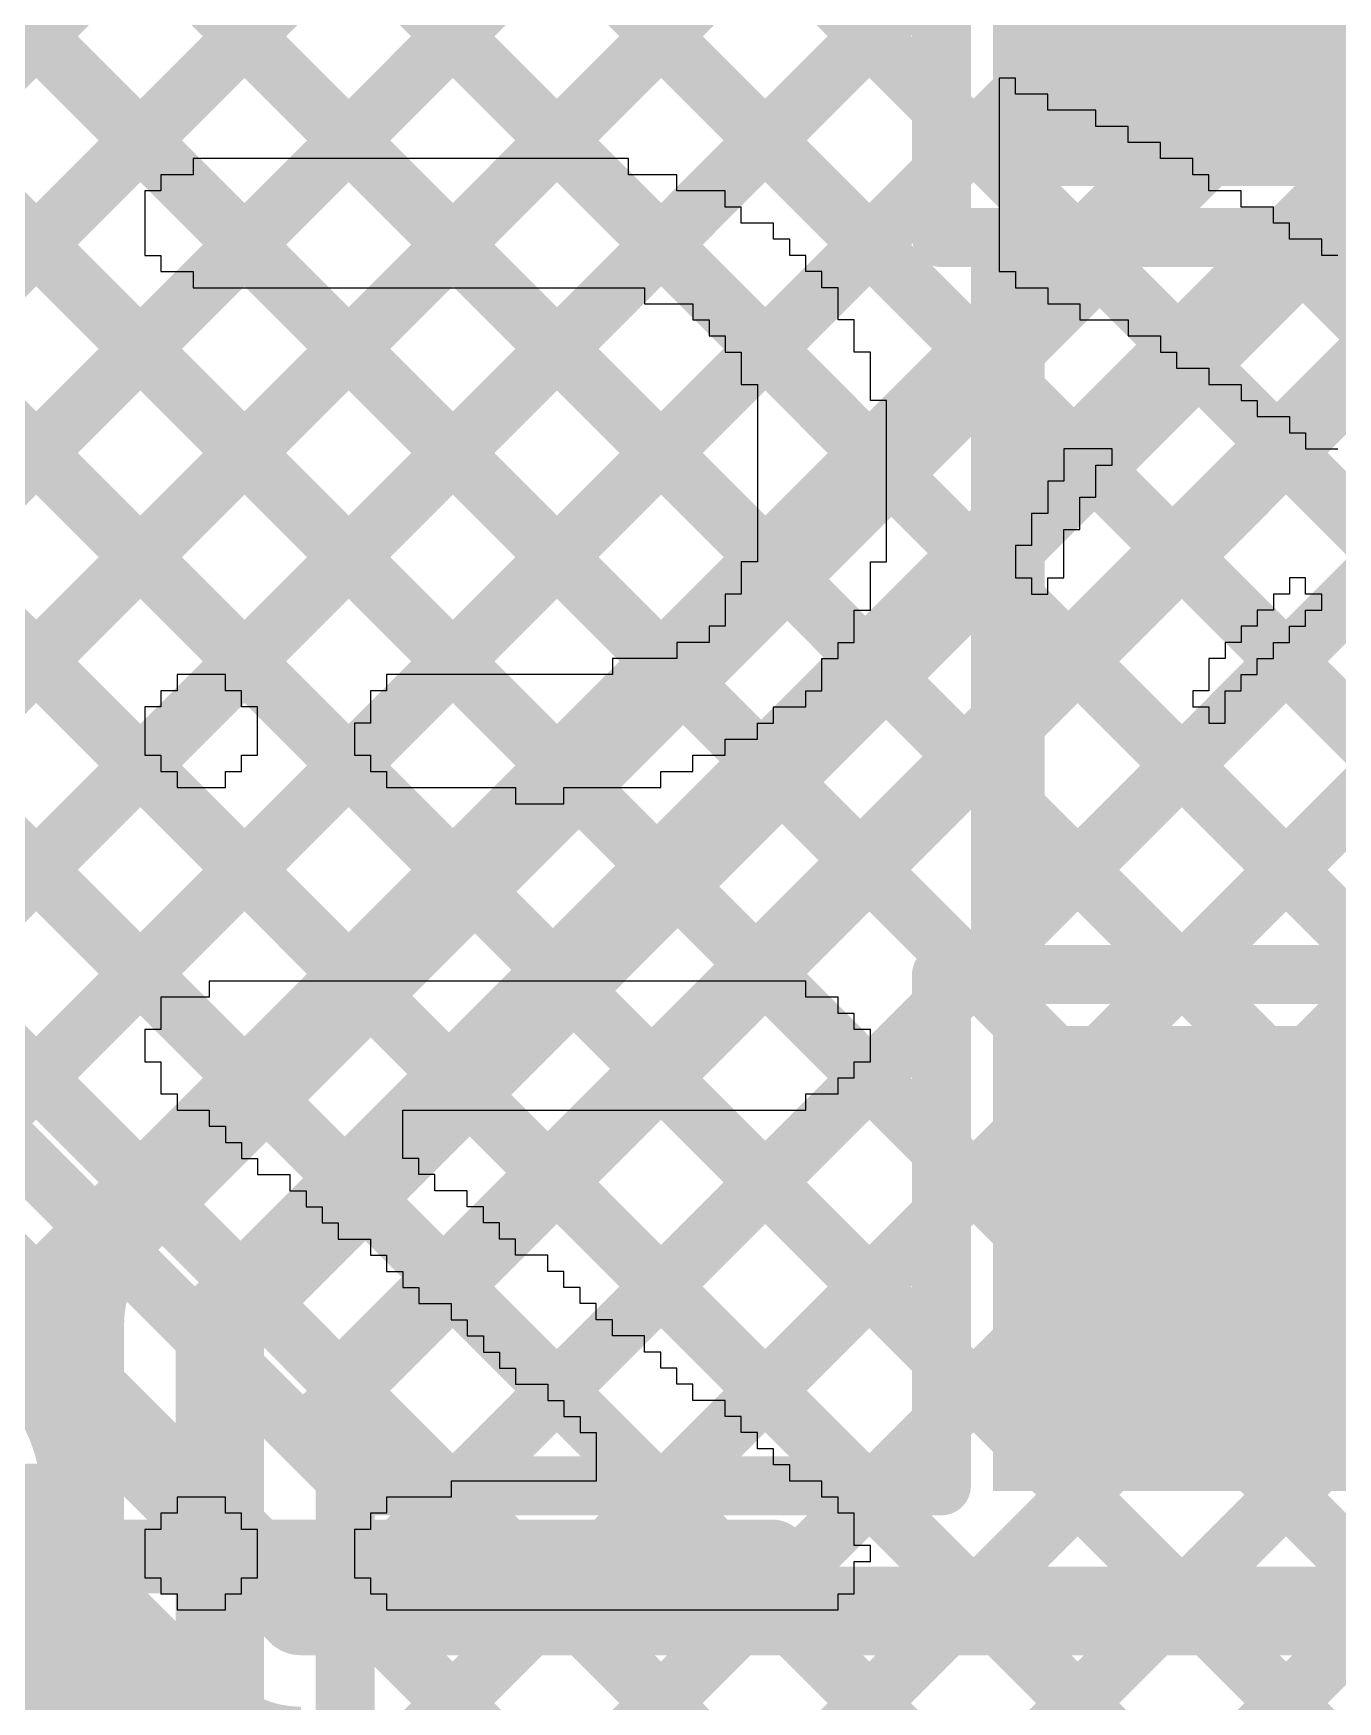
# Model space of a CAD drawing. Header units: millimetres. Extents: x 1.22 to 4.12, y 1.17 to 3.21.
# Drawn here: x 1.7957 to 1.9728, y 1.5417 to 1.7682 of the extents above; entities that cross this region are included whole.
import ezdxf

# ---------------------------------------------------------------- set-up
doc = ezdxf.new("R2010")
doc.units = ezdxf.units.MM
doc.header["$MEASUREMENT"] = 0
for name, color, linetype in [('BottomLayer', 5, 'Continuous'), ('BottomOverlay', 54, 'Continuous'), ('TopLayer', 1, 'Continuous'), ('TopOverlay', 2, 'Continuous'), ('TopPaste', 8, 'Continuous'), ('TopSolder', 216, 'Continuous')]:
    doc.layers.add(name, color=color, linetype=linetype)

# ---------------------------------------------------------------- blocks, each defined once
blk = doc.blocks.new('B3FS_1012P_16')
at = {"layer": 'TopLayer'}
for points in [[(-0.18898, 0.06102), (-0.12598, 0.06102), (-0.18898, 0.11614), (-0.12598, 0.11614)], [(-0.18898, -0.11614), (-0.12598, -0.11614), (-0.18898, -0.06102), (-0.12598, -0.06102)]]:
    blk.add_solid(points, dxfattribs=at)
at = {"layer": 'TopOverlay', "const_width": 0.01}
for points in [[(0.087, 0.129), (-0.092, 0.129)], [(-0.124, 0.05), (-0.124, -0.049)]]:
    blk.add_lwpolyline(points, dxfattribs=at)
at = {"layer": 'TopOverlay', "const_width": 0.005}
for points in [[(-0.0945, 0.129, 1), (-0.0895, 0.129, 1)], [(-0.1265, 0.05, 1), (-0.1215, 0.05, 1)], [(-0.1265, -0.049, 1), (-0.1215, -0.049, 1)]]:
    blk.add_lwpolyline(points, format="xyb", close=True, dxfattribs=at)
at = {"layer": 'TopPaste'}
for points in [[(-0.18898, 0.06102), (-0.12598, 0.06102), (-0.18898, 0.11614), (-0.12598, 0.11614)], [(-0.18898, -0.11614), (-0.12598, -0.11614), (-0.18898, -0.06102), (-0.12598, -0.06102)]]:
    blk.add_solid(points, dxfattribs=at)
at = {"layer": 'TopSolder'}
for points in [[(-0.19298, 0.05702), (-0.12198, 0.05702), (-0.19298, 0.12014), (-0.12198, 0.12014)], [(-0.19298, -0.12014), (-0.12198, -0.12014), (-0.19298, -0.05702), (-0.12198, -0.05702)]]:
    blk.add_solid(points, dxfattribs=at)

msp = doc.modelspace()

# ---------------------------------------------------------------- linework, layer by layer
at = {"layer": 'BottomLayer'}
for points, const_width in [([(1.7, 1.61515), (2.122, 2.03715)], 0.008), ([(1.7, 1.67172), (2.05578, 2.0275)], 0.008), ([(1.7, 1.64343), (2.07889, 2.02232)], 0.008), ([(1.7, 1.64343), (2.07889, 2.02232)], 0.008), ([(1.7, 1.58686), (2.122, 2.00886)], 0.008), ([(1.70095, 2.00429), (1.9546, 1.75064)], 0.008), ([(1.7, 1.55858), (2.122, 1.98058)], 0.008), ([(1.7, 1.97696), (1.94046, 1.7365)], 0.008), ([(1.7588, 1.58909), (2.122, 1.95229)], 0.008), ([(1.7, 1.94867), (1.92631, 1.72236)], 0.008), ([(1.7888, 1.59081), (2.122, 1.92401)], 0.008), ([(1.80952, 1.924), (1.96874, 1.76478)], 0.008), ([(1.7, 1.92039), (1.91217, 1.70821)], 0.008), ([(1.809, 1.60504), (2.122, 1.91804)], 0.008), ([(1.821, 1.593), (2.139, 1.911)], 0.012), ([(1.838, 1.58344), (2.155, 1.90044)], 0.008), ([(1.838, 1.58596), (2.151, 1.89896)], 0.008), ([(1.7, 1.8921), (1.89803, 1.69407)], 0.008), ([(1.838, 1.55516), (2.155, 1.87216)], 0.008), ([(1.7, 1.86382), (1.88389, 1.67993)], 0.008), ([(1.7, 1.83553), (1.86975, 1.66579)], 0.008), ([(1.7, 1.80725), (1.8556, 1.65165)], 0.008), ([(1.7, 1.77897), (1.84146, 1.6375)], 0.008), ([(1.838, 1.52687), (2.07478, 1.76365)], 0.008), ([(1.7, 1.75068), (1.82732, 1.62336)], 0.008), ([(1.838, 1.49859), (2.0735, 1.73409)], 0.008), ([(1.7, 1.7224), (1.81318, 1.60922)], 0.008), ([(1.9645, 1.71246), (2.0735, 1.60346)], 0.008), ([(1.84372, 1.47602), (2.0735, 1.7058)], 0.008), ([(1.95036, 1.69832), (2.0735, 1.57517)], 0.008), ([(1.7, 1.69411), (1.804, 1.59011)], 0.008), ([(1.93621, 1.68417), (2.0735, 1.54689)], 0.008), ([(1.79998, 1.404), (2.0735, 1.67752)], 0.008), ([(1.92207, 1.67003), (2.0735, 1.5186)], 0.008), ([(1.90793, 1.65589), (2.0735, 1.49032)], 0.008), ([(1.82826, 1.404), (2.0735, 1.64923)], 0.008), ([(1.89379, 1.64175), (2.08153, 1.454)], 0.008), ([(1.87965, 1.6276), (2.05325, 1.454)], 0.008), ([(1.8655, 1.61346), (2.02497, 1.454)], 0.008), ([(1.85136, 1.59932), (1.95435, 1.49633)], 0.008), ([(1.821, 1.474), (1.821, 1.593)], 0.012), ([(1.804, 1.48921), (1.804, 1.593)], 0.008), ([(1.838, 1.48921), (1.838, 1.58596)], 0.008), ([(1.838, 1.5844), (1.93846, 1.48393)], 0.008), ([(1.80031, 1.57404), (1.804, 1.57773)], 0.008), ([(1.775, 1.569), (1.79681, 1.569)], 0.01), ([(1.80054, 1.56529), (1.804, 1.56183)], 0.008), ([(1.838, 1.55611), (1.99011, 1.404)], 0.008), ([(1.65856, 1.404), (1.804, 1.54944)], 0.008), ([(1.78974, 1.54781), (1.804, 1.53354)], 0.008)]:
    msp.add_lwpolyline(points, dxfattribs=dict(at, const_width=const_width))
for points, const_width in [([(1.96674, 1.76478, 1), (1.97074, 1.76478, 1)], 0.004), ([(1.9526, 1.75064, 1), (1.9566, 1.75064, 1)], 0.004), ([(1.93846, 1.7365, 1), (1.94246, 1.7365, 1)], 0.004), ([(1.92431, 1.72236, 1), (1.92832, 1.72236, 1)], 0.004), ([(1.9625, 1.71246, 1), (1.9665, 1.71246, 1)], 0.004), ([(1.91017, 1.70821, 1), (1.91417, 1.70821, 1)], 0.004), ([(1.94836, 1.69832, 1), (1.95236, 1.69832, 1)], 0.004), ([(1.89603, 1.69407, 1), (1.90003, 1.69407, 1)], 0.004), ([(1.93421, 1.68417, 1), (1.93821, 1.68417, 1)], 0.004), ([(1.88189, 1.67993, 1), (1.88589, 1.67993, 1)], 0.004), ([(1.92007, 1.67003, 1), (1.92407, 1.67003, 1)], 0.004), ([(1.86775, 1.66579, 1), (1.87175, 1.66579, 1)], 0.004), ([(1.90593, 1.65589, 1), (1.90993, 1.65589, 1)], 0.004), ([(1.8536, 1.65165, 1), (1.8576, 1.65165, 1)], 0.004), ([(1.89179, 1.64175, 1), (1.89579, 1.64175, 1)], 0.004), ([(1.83946, 1.6375, 1), (1.84346, 1.6375, 1)], 0.004), ([(1.87765, 1.6276, 1), (1.88165, 1.6276, 1)], 0.004), ([(1.82532, 1.62336, 1), (1.82932, 1.62336, 1)], 0.004), ([(1.8635, 1.61346, 1), (1.8675, 1.61346, 1)], 0.004), ([(1.81118, 1.60922, 1), (1.81518, 1.60922, 1)], 0.004), ([(1.80698, 1.60502, 1), (1.81098, 1.60502, 1)], 0.004), ([(1.807, 1.60504, 1), (1.811, 1.60504, 1)], 0.004), ([(1.807, 1.60504, 1), (1.811, 1.60504, 1)], 0.004), ([(1.84936, 1.59932, 1), (1.85336, 1.59932, 1)], 0.004), ([(1.818, 1.593, 1), (1.824, 1.593, 1)], 0.006), ([(1.818, 1.593, 1), (1.824, 1.593, 1)], 0.006), ([(1.80081, 1.569, 1), (1.74919, 1.569, 1)], 0.008), ([(1.802, 1.593, 1), (1.806, 1.593, 1)], 0.004), ([(1.802, 1.593, 1), (1.806, 1.593, 1)], 0.004), ([(1.802, 1.593, 1), (1.806, 1.593, 1)], 0.004), ([(1.802, 1.59011, 1), (1.806, 1.59011, 1)], 0.004), ([(1.836, 1.58596, 1), (1.84, 1.58596, 1)], 0.004), ([(1.836, 1.58596, 1), (1.84, 1.58596, 1)], 0.004), ([(1.836, 1.5844, 1), (1.84, 1.5844, 1)], 0.004), ([(1.836, 1.58344, 1), (1.84, 1.58344, 1)], 0.004), ([(1.802, 1.57773, 1), (1.806, 1.57773, 1)], 0.004), ([(1.79831, 1.57404, 1), (1.80231, 1.57404, 1)], 0.004), ([(1.79431, 1.569, 1), (1.79931, 1.569, 1)], 0.005), ([(1.79881, 1.569, 1), (1.80281, 1.569, 1)], 0.004), ([(1.79854, 1.56529, 1), (1.80254, 1.56529, 1)], 0.004), ([(1.802, 1.56183, 1), (1.806, 1.56183, 1)], 0.004), ([(1.836, 1.55611, 1), (1.84, 1.55611, 1)], 0.004), ([(1.836, 1.55516, 1), (1.84, 1.55516, 1)], 0.004), ([(1.802, 1.54944, 1), (1.806, 1.54944, 1)], 0.004)]:
    msp.add_lwpolyline(points, format="xyb", close=True, dxfattribs=dict(at, const_width=const_width))
at = {"layer": 'BottomLayer', "const_width": 0.008}
for points in [[(1.804, 1.593, -0.199327), (1.809, 1.60504)], [(1.804, 1.593, -0.198912), (1.80898, 1.60502)]]:
    msp.add_lwpolyline(points, format="xyb", dxfattribs=at)
at = {"layer": 'BottomOverlay'}
for p, q in [((1.92902, 1.7621), (1.92683, 1.7621)), ((1.92683, 1.7621), (1.92683, 1.73583)), ((1.92902, 1.75991), (1.92902, 1.7621)), ((1.93121, 1.75991), (1.92902, 1.75991)), ((1.9334, 1.75991), (1.93121, 1.75991)), ((1.9334, 1.75772), (1.9334, 1.75991)), ((1.93559, 1.75772), (1.9334, 1.75772)), ((1.93777, 1.75772), (1.93559, 1.75772)), ((1.93996, 1.75772), (1.93777, 1.75772)), ((1.93996, 1.75553), (1.93996, 1.75772)), ((1.94215, 1.75553), (1.93996, 1.75553)), ((1.94434, 1.75553), (1.94215, 1.75553)), ((1.94434, 1.75335), (1.94434, 1.75553)), ((1.94653, 1.75335), (1.94434, 1.75335)), ((1.94872, 1.75335), (1.94653, 1.75335)), ((1.94872, 1.75116), (1.94872, 1.75335)), ((1.81956, 1.75116), (1.81737, 1.75116)), ((1.81737, 1.75116), (1.81737, 1.74897)), ((1.82175, 1.75116), (1.81956, 1.75116)), ((1.82394, 1.75116), (1.82175, 1.75116)), ((1.82613, 1.75116), (1.82394, 1.75116)), ((1.82832, 1.75116), (1.82613, 1.75116)), ((1.83051, 1.75116), (1.82832, 1.75116)), ((1.8327, 1.75116), (1.83051, 1.75116)), ((1.83489, 1.75116), (1.8327, 1.75116)), ((1.83708, 1.75116), (1.83489, 1.75116)), ((1.83927, 1.75116), (1.83708, 1.75116)), ((1.84145, 1.75116), (1.83927, 1.75116)), ((1.84364, 1.75116), (1.84145, 1.75116)), ((1.84583, 1.75116), (1.84364, 1.75116)), ((1.84802, 1.75116), (1.84583, 1.75116)), ((1.85021, 1.75116), (1.84802, 1.75116)), ((1.8524, 1.75116), (1.85021, 1.75116)), ((1.85459, 1.75116), (1.8524, 1.75116)), ((1.85678, 1.75116), (1.85459, 1.75116)), ((1.85897, 1.75116), (1.85678, 1.75116)), ((1.86116, 1.75116), (1.85897, 1.75116)), ((1.86335, 1.75116), (1.86116, 1.75116)), ((1.86553, 1.75116), (1.86335, 1.75116)), ((1.86772, 1.75116), (1.86553, 1.75116)), ((1.86991, 1.75116), (1.86772, 1.75116)), ((1.8721, 1.75116), (1.86991, 1.75116)), ((1.87429, 1.75116), (1.8721, 1.75116)), ((1.87648, 1.75116), (1.87429, 1.75116)), ((1.87648, 1.74897), (1.87648, 1.75116)), ((1.95091, 1.75116), (1.94872, 1.75116)), ((1.9531, 1.75116), (1.95091, 1.75116)), ((1.9531, 1.74897), (1.9531, 1.75116)), ((1.81519, 1.74897), (1.813, 1.74897)), ((1.813, 1.74897), (1.813, 1.74678)), ((1.81737, 1.74897), (1.81519, 1.74897)), ((1.87867, 1.74897), (1.87648, 1.74897)), ((1.88086, 1.74897), (1.87867, 1.74897)), ((1.88305, 1.74897), (1.88086, 1.74897)), ((1.88305, 1.74678), (1.88305, 1.74897)), ((1.95529, 1.74897), (1.9531, 1.74897)), ((1.95529, 1.74678), (1.95529, 1.74897)), ((1.813, 1.74678), (1.81081, 1.74678)), ((1.81081, 1.74678), (1.81081, 1.73802)), ((1.88524, 1.74678), (1.88305, 1.74678)), ((1.88743, 1.74678), (1.88524, 1.74678)), ((1.88961, 1.74678), (1.88743, 1.74678)), ((1.88961, 1.74459), (1.88961, 1.74678)), ((1.95748, 1.74678), (1.95529, 1.74678)), ((1.95967, 1.74678), (1.95748, 1.74678)), ((1.95967, 1.74459), (1.95967, 1.74678)), ((1.8918, 1.74459), (1.88961, 1.74459)), ((1.8918, 1.7424), (1.8918, 1.74459)), ((1.96185, 1.74459), (1.95967, 1.74459)), ((1.96404, 1.74459), (1.96185, 1.74459)), ((1.96404, 1.7424), (1.96404, 1.74459)), ((1.89399, 1.7424), (1.8918, 1.7424)), ((1.89618, 1.7424), (1.89399, 1.7424)), ((1.89618, 1.74021), (1.89618, 1.7424)), ((1.96623, 1.7424), (1.96404, 1.7424)), ((1.96623, 1.74021), (1.96623, 1.7424)), ((1.89837, 1.74021), (1.89618, 1.74021)), ((1.89837, 1.73802), (1.89837, 1.74021)), ((1.96842, 1.74021), (1.96623, 1.74021)), ((1.97061, 1.74021), (1.96842, 1.74021)), ((1.97061, 1.73802), (1.97061, 1.74021)), ((1.81081, 1.73802), (1.813, 1.73802)), ((1.813, 1.73802), (1.813, 1.73583)), ((1.90056, 1.73802), (1.89837, 1.73802)), ((1.90056, 1.73583), (1.90056, 1.73802)), ((1.9728, 1.73802), (1.97061, 1.73802)), ((1.813, 1.73583), (1.81519, 1.73583)), ((1.81519, 1.73583), (1.81737, 1.73583)), ((1.81737, 1.73583), (1.81737, 1.73364)), ((1.90275, 1.73583), (1.90056, 1.73583)), ((1.90275, 1.73364), (1.90275, 1.73583)), ((1.92683, 1.73583), (1.92902, 1.73583)), ((1.92902, 1.73583), (1.92902, 1.73364)), ((1.81737, 1.73364), (1.81956, 1.73364)), ((1.81956, 1.73364), (1.82175, 1.73364)), ((1.82175, 1.73364), (1.82394, 1.73364)), ((1.82394, 1.73364), (1.82613, 1.73364)), ((1.82613, 1.73364), (1.82832, 1.73364)), ((1.82832, 1.73364), (1.83051, 1.73364)), ((1.83051, 1.73364), (1.8327, 1.73364)), ((1.8327, 1.73364), (1.83489, 1.73364)), ((1.83489, 1.73364), (1.83708, 1.73364)), ((1.83708, 1.73364), (1.83927, 1.73364)), ((1.83927, 1.73364), (1.84145, 1.73364)), ((1.84145, 1.73364), (1.84364, 1.73364)), ((1.84364, 1.73364), (1.84583, 1.73364)), ((1.84583, 1.73364), (1.84802, 1.73364)), ((1.84802, 1.73364), (1.85021, 1.73364)), ((1.85021, 1.73364), (1.8524, 1.73364)), ((1.8524, 1.73364), (1.85459, 1.73364)), ((1.85459, 1.73364), (1.85678, 1.73364)), ((1.85678, 1.73364), (1.85897, 1.73364)), ((1.85897, 1.73364), (1.86116, 1.73364)), ((1.86116, 1.73364), (1.86335, 1.73364)), ((1.86335, 1.73364), (1.86553, 1.73364)), ((1.86553, 1.73364), (1.86772, 1.73364)), ((1.86772, 1.73364), (1.86991, 1.73364)), ((1.86991, 1.73364), (1.8721, 1.73364)), ((1.8721, 1.73364), (1.87429, 1.73364)), ((1.87429, 1.73364), (1.87648, 1.73364)), ((1.87648, 1.73364), (1.87867, 1.73364)), ((1.87867, 1.73364), (1.87867, 1.73145)), ((1.90494, 1.73364), (1.90275, 1.73364)), ((1.90494, 1.72927), (1.90494, 1.73364)), ((1.92902, 1.73364), (1.93121, 1.73364)), ((1.93121, 1.73364), (1.9334, 1.73364)), ((1.9334, 1.73364), (1.9334, 1.73145)), ((1.87867, 1.73145), (1.88086, 1.73145)), ((1.88086, 1.73145), (1.88305, 1.73145)), ((1.88305, 1.73145), (1.88524, 1.73145)), ((1.88524, 1.73145), (1.88524, 1.72927)), ((1.9334, 1.73145), (1.93559, 1.73145)), ((1.93559, 1.73145), (1.93777, 1.73145)), ((1.93777, 1.73145), (1.93777, 1.72927)), ((1.88524, 1.72927), (1.88743, 1.72927)), ((1.88743, 1.72927), (1.88743, 1.72708)), ((1.90713, 1.72927), (1.90494, 1.72927)), ((1.90713, 1.72489), (1.90713, 1.72927)), ((1.93777, 1.72927), (1.93996, 1.72927)), ((1.93996, 1.72927), (1.94215, 1.72927)), ((1.94215, 1.72927), (1.94434, 1.72927)), ((1.94434, 1.72927), (1.94434, 1.72708)), ((1.88743, 1.72708), (1.88961, 1.72708)), ((1.88961, 1.72708), (1.88961, 1.72489)), ((1.94434, 1.72708), (1.94653, 1.72708)), ((1.94653, 1.72708), (1.94872, 1.72708)), ((1.94872, 1.72708), (1.94872, 1.72489)), ((1.88961, 1.72489), (1.8918, 1.72489)), ((1.8918, 1.72489), (1.8918, 1.72051)), ((1.90932, 1.72489), (1.90713, 1.72489)), ((1.90932, 1.71832), (1.90932, 1.72489)), ((1.94872, 1.72489), (1.95091, 1.72489)), ((1.95091, 1.72489), (1.95091, 1.7227)), ((1.95091, 1.7227), (1.9531, 1.7227)), ((1.9531, 1.7227), (1.95529, 1.7227)), ((1.95529, 1.7227), (1.95529, 1.72051)), ((1.8918, 1.72051), (1.89399, 1.72051)), ((1.89399, 1.72051), (1.89399, 1.69643)), ((1.95529, 1.72051), (1.95748, 1.72051)), ((1.95748, 1.72051), (1.95967, 1.72051)), ((1.95967, 1.72051), (1.95967, 1.71832)), ((1.91151, 1.71832), (1.90932, 1.71832)), ((1.91151, 1.69643), (1.91151, 1.71832)), ((1.95967, 1.71832), (1.96185, 1.71832)), ((1.96185, 1.71832), (1.96185, 1.71613)), ((1.96185, 1.71613), (1.96404, 1.71613)), ((1.96404, 1.71613), (1.96623, 1.71613)), ((1.96623, 1.71613), (1.96623, 1.71394)), ((1.96623, 1.71394), (1.96842, 1.71394)), ((1.96842, 1.71394), (1.96842, 1.71175)), ((1.93777, 1.71175), (1.93559, 1.71175)), ((1.93559, 1.71175), (1.93559, 1.70737)), ((1.93996, 1.71175), (1.93777, 1.71175)), ((1.94215, 1.71175), (1.93996, 1.71175)), ((1.94215, 1.70956), (1.94215, 1.71175)), ((1.96842, 1.71175), (1.97061, 1.71175)), ((1.97061, 1.71175), (1.9728, 1.71175)), ((1.93996, 1.70519), (1.93996, 1.70956)), ((1.93996, 1.70956), (1.94215, 1.70956)), ((1.93559, 1.70737), (1.9334, 1.70737)), ((1.9334, 1.70737), (1.9334, 1.703)), ((1.9334, 1.703), (1.93121, 1.703)), ((1.93121, 1.703), (1.93121, 1.69862)), ((1.93777, 1.70081), (1.93777, 1.70519)), ((1.93777, 1.70519), (1.93996, 1.70519)), ((1.93559, 1.69424), (1.93559, 1.70081)), ((1.93559, 1.70081), (1.93777, 1.70081)), ((1.93121, 1.69862), (1.92902, 1.69862)), ((1.92902, 1.69862), (1.92902, 1.69424)), ((1.89399, 1.69643), (1.8918, 1.69643)), ((1.8918, 1.69643), (1.8918, 1.69205)), ((1.90932, 1.68986), (1.90932, 1.69643)), ((1.90932, 1.69643), (1.91151, 1.69643)), ((1.92902, 1.69424), (1.93121, 1.69424)), ((1.93121, 1.69424), (1.93121, 1.69205)), ((1.9334, 1.69205), (1.9334, 1.69424)), ((1.9334, 1.69424), (1.93559, 1.69424)), ((1.96842, 1.69424), (1.96623, 1.69424)), ((1.96623, 1.69424), (1.96623, 1.69205)), ((1.96842, 1.69205), (1.96842, 1.69424)), ((1.8918, 1.69205), (1.88961, 1.69205)), ((1.88961, 1.69205), (1.88961, 1.68767)), ((1.93121, 1.69205), (1.9334, 1.69205)), ((1.96623, 1.69205), (1.96404, 1.69205)), ((1.96404, 1.69205), (1.96404, 1.68986)), ((1.97061, 1.69205), (1.96842, 1.69205)), ((1.97061, 1.68986), (1.97061, 1.69205)), ((1.90713, 1.68548), (1.90713, 1.68986)), ((1.90713, 1.68986), (1.90932, 1.68986)), ((1.96404, 1.68986), (1.96185, 1.68986)), ((1.96185, 1.68986), (1.96185, 1.68767)), ((1.96842, 1.68767), (1.96842, 1.68986)), ((1.96842, 1.68986), (1.97061, 1.68986)), ((1.88961, 1.68767), (1.88743, 1.68767)), ((1.88743, 1.68767), (1.88743, 1.68548)), ((1.96185, 1.68767), (1.95967, 1.68767)), ((1.95967, 1.68767), (1.95967, 1.68548)), ((1.96623, 1.68548), (1.96623, 1.68767)), ((1.96623, 1.68767), (1.96842, 1.68767)), ((1.88524, 1.68548), (1.88305, 1.68548)), ((1.88305, 1.68548), (1.88305, 1.68329)), ((1.88743, 1.68548), (1.88524, 1.68548)), ((1.90494, 1.68329), (1.90494, 1.68548)), ((1.90494, 1.68548), (1.90713, 1.68548)), ((1.95967, 1.68548), (1.95748, 1.68548)), ((1.95748, 1.68548), (1.95748, 1.68329)), ((1.96404, 1.68329), (1.96404, 1.68548)), ((1.96404, 1.68548), (1.96623, 1.68548)), ((1.87648, 1.68329), (1.87429, 1.68329)), ((1.87429, 1.68329), (1.87429, 1.68111)), ((1.87867, 1.68329), (1.87648, 1.68329)), ((1.88086, 1.68329), (1.87867, 1.68329)), ((1.88305, 1.68329), (1.88086, 1.68329)), ((1.90275, 1.67892), (1.90275, 1.68329)), ((1.90275, 1.68329), (1.90494, 1.68329)), ((1.95748, 1.68329), (1.95529, 1.68329)), ((1.95529, 1.68329), (1.95529, 1.67892)), ((1.96185, 1.68111), (1.96185, 1.68329)), ((1.96185, 1.68329), (1.96404, 1.68329)), ((1.81737, 1.68111), (1.81519, 1.68111)), ((1.81519, 1.68111), (1.81519, 1.67892)), ((1.81956, 1.68111), (1.81737, 1.68111)), ((1.82175, 1.68111), (1.81956, 1.68111)), ((1.82175, 1.67892), (1.82175, 1.68111)), ((1.84583, 1.68111), (1.84364, 1.68111)), ((1.84364, 1.68111), (1.84364, 1.67892)), ((1.84802, 1.68111), (1.84583, 1.68111)), ((1.85021, 1.68111), (1.84802, 1.68111)), ((1.8524, 1.68111), (1.85021, 1.68111)), ((1.85459, 1.68111), (1.8524, 1.68111)), ((1.85678, 1.68111), (1.85459, 1.68111)), ((1.85897, 1.68111), (1.85678, 1.68111)), ((1.86116, 1.68111), (1.85897, 1.68111)), ((1.86335, 1.68111), (1.86116, 1.68111)), ((1.86553, 1.68111), (1.86335, 1.68111)), ((1.86772, 1.68111), (1.86553, 1.68111)), ((1.86991, 1.68111), (1.86772, 1.68111)), ((1.8721, 1.68111), (1.86991, 1.68111)), ((1.87429, 1.68111), (1.8721, 1.68111)), ((1.95967, 1.67892), (1.95967, 1.68111)), ((1.95967, 1.68111), (1.96185, 1.68111)), ((1.81519, 1.67892), (1.813, 1.67892)), ((1.813, 1.67892), (1.813, 1.67673)), ((1.82394, 1.67892), (1.82175, 1.67892)), ((1.82394, 1.67673), (1.82394, 1.67892)), ((1.84364, 1.67892), (1.84145, 1.67892)), ((1.84145, 1.67892), (1.84145, 1.67454)), ((1.90056, 1.67673), (1.90056, 1.67892)), ((1.90056, 1.67892), (1.90275, 1.67892)), ((1.95529, 1.67892), (1.9531, 1.67892)), ((1.9531, 1.67892), (1.9531, 1.67673)), ((1.95748, 1.67454), (1.95748, 1.67892)), ((1.95748, 1.67892), (1.95967, 1.67892)), ((1.813, 1.67673), (1.81081, 1.67673)), ((1.81081, 1.67673), (1.81081, 1.67016)), ((1.82613, 1.67673), (1.82394, 1.67673)), ((1.82613, 1.67016), (1.82613, 1.67673)), ((1.89618, 1.67454), (1.89618, 1.67673)), ((1.89618, 1.67673), (1.89837, 1.67673)), ((1.89837, 1.67673), (1.90056, 1.67673)), ((1.9531, 1.67673), (1.95529, 1.67673)), ((1.95529, 1.67673), (1.95529, 1.67454)), ((1.84145, 1.67454), (1.83927, 1.67454)), ((1.83927, 1.67454), (1.83927, 1.67016)), ((1.89399, 1.67235), (1.89399, 1.67454)), ((1.89399, 1.67454), (1.89618, 1.67454)), ((1.95529, 1.67454), (1.95748, 1.67454)), ((1.88961, 1.67016), (1.88961, 1.67235)), ((1.88961, 1.67235), (1.8918, 1.67235)), ((1.8918, 1.67235), (1.89399, 1.67235)), ((1.81081, 1.67016), (1.813, 1.67016)), ((1.813, 1.67016), (1.813, 1.66797)), ((1.82394, 1.66797), (1.82394, 1.67016)), ((1.82394, 1.67016), (1.82613, 1.67016)), ((1.83927, 1.67016), (1.84145, 1.67016)), ((1.84145, 1.67016), (1.84145, 1.66797)), ((1.88524, 1.66797), (1.88524, 1.67016)), ((1.88524, 1.67016), (1.88743, 1.67016)), ((1.88743, 1.67016), (1.88961, 1.67016)), ((1.813, 1.66797), (1.81519, 1.66797)), ((1.81519, 1.66797), (1.81519, 1.66578)), ((1.82175, 1.66578), (1.82175, 1.66797)), ((1.82175, 1.66797), (1.82394, 1.66797)), ((1.84145, 1.66797), (1.84364, 1.66797)), ((1.84364, 1.66797), (1.84364, 1.66578)), ((1.88086, 1.66578), (1.88086, 1.66797)), ((1.88086, 1.66797), (1.88305, 1.66797)), ((1.88305, 1.66797), (1.88524, 1.66797)), ((1.81519, 1.66578), (1.81737, 1.66578)), ((1.81737, 1.66578), (1.81956, 1.66578)), ((1.81956, 1.66578), (1.82175, 1.66578)), ((1.84364, 1.66578), (1.84583, 1.66578)), ((1.84583, 1.66578), (1.84802, 1.66578)), ((1.84802, 1.66578), (1.85021, 1.66578)), ((1.85021, 1.66578), (1.8524, 1.66578)), ((1.8524, 1.66578), (1.85459, 1.66578)), ((1.85459, 1.66578), (1.85678, 1.66578)), ((1.85678, 1.66578), (1.85897, 1.66578)), ((1.85897, 1.66578), (1.86116, 1.66578)), ((1.86116, 1.66578), (1.86116, 1.66359)), ((1.86772, 1.66359), (1.86772, 1.66578)), ((1.86772, 1.66578), (1.86991, 1.66578)), ((1.86991, 1.66578), (1.8721, 1.66578)), ((1.8721, 1.66578), (1.87429, 1.66578)), ((1.87429, 1.66578), (1.87648, 1.66578)), ((1.87648, 1.66578), (1.87867, 1.66578)), ((1.87867, 1.66578), (1.88086, 1.66578)), ((1.86116, 1.66359), (1.86335, 1.66359)), ((1.86335, 1.66359), (1.86553, 1.66359)), ((1.86553, 1.66359), (1.86772, 1.66359)), ((1.81519, 1.63732), (1.813, 1.63732)), ((1.813, 1.63732), (1.813, 1.63295)), ((1.81737, 1.63732), (1.81519, 1.63732)), ((1.81956, 1.63732), (1.81737, 1.63732)), ((1.82175, 1.63951), (1.81956, 1.63951)), ((1.81956, 1.63951), (1.81956, 1.63732)), ((1.82394, 1.63951), (1.82175, 1.63951)), ((1.82613, 1.63951), (1.82394, 1.63951)), ((1.82832, 1.63951), (1.82613, 1.63951)), ((1.83051, 1.63951), (1.82832, 1.63951)), ((1.8327, 1.63951), (1.83051, 1.63951)), ((1.83489, 1.63951), (1.8327, 1.63951)), ((1.83708, 1.63951), (1.83489, 1.63951)), ((1.83927, 1.63951), (1.83708, 1.63951)), ((1.84145, 1.63951), (1.83927, 1.63951)), ((1.84364, 1.63951), (1.84145, 1.63951)), ((1.84583, 1.63951), (1.84364, 1.63951)), ((1.84802, 1.63951), (1.84583, 1.63951)), ((1.85021, 1.63951), (1.84802, 1.63951)), ((1.8524, 1.63951), (1.85021, 1.63951)), ((1.85459, 1.63951), (1.8524, 1.63951)), ((1.85678, 1.63951), (1.85459, 1.63951)), ((1.85897, 1.63951), (1.85678, 1.63951)), ((1.86116, 1.63951), (1.85897, 1.63951)), ((1.86335, 1.63951), (1.86116, 1.63951)), ((1.86553, 1.63951), (1.86335, 1.63951)), ((1.86772, 1.63951), (1.86553, 1.63951)), ((1.86991, 1.63951), (1.86772, 1.63951)), ((1.8721, 1.63951), (1.86991, 1.63951)), ((1.87429, 1.63951), (1.8721, 1.63951)), ((1.87648, 1.63951), (1.87429, 1.63951)), ((1.87867, 1.63951), (1.87648, 1.63951)), ((1.88086, 1.63951), (1.87867, 1.63951)), ((1.88305, 1.63951), (1.88086, 1.63951)), ((1.88524, 1.63951), (1.88305, 1.63951)), ((1.88743, 1.63951), (1.88524, 1.63951)), ((1.88961, 1.63951), (1.88743, 1.63951)), ((1.8918, 1.63951), (1.88961, 1.63951)), ((1.89399, 1.63951), (1.8918, 1.63951)), ((1.89618, 1.63951), (1.89399, 1.63951)), ((1.89837, 1.63951), (1.89618, 1.63951)), ((1.90056, 1.63951), (1.89837, 1.63951)), ((1.90056, 1.63732), (1.90056, 1.63951)), ((1.90275, 1.63732), (1.90056, 1.63732)), ((1.90494, 1.63732), (1.90275, 1.63732)), ((1.90494, 1.63513), (1.90494, 1.63732)), ((1.90713, 1.63513), (1.90494, 1.63513)), ((1.90713, 1.63295), (1.90713, 1.63513)), ((1.813, 1.63295), (1.81081, 1.63295)), ((1.81081, 1.63295), (1.81081, 1.62857)), ((1.90932, 1.63295), (1.90713, 1.63295)), ((1.90932, 1.62857), (1.90932, 1.63295)), ((1.81081, 1.62857), (1.813, 1.62857)), ((1.813, 1.62857), (1.813, 1.62419)), ((1.90713, 1.62638), (1.90713, 1.62857)), ((1.90713, 1.62857), (1.90932, 1.62857)), ((1.90494, 1.62419), (1.90494, 1.62638)), ((1.90494, 1.62638), (1.90713, 1.62638)), ((1.813, 1.62419), (1.81519, 1.62419)), ((1.81519, 1.62419), (1.81519, 1.622)), ((1.90056, 1.622), (1.90056, 1.62419)), ((1.90056, 1.62419), (1.90275, 1.62419)), ((1.90275, 1.62419), (1.90494, 1.62419)), ((1.81519, 1.622), (1.81737, 1.622)), ((1.81737, 1.622), (1.81956, 1.622)), ((1.81956, 1.622), (1.81956, 1.61981)), ((1.84583, 1.61543), (1.84583, 1.622)), ((1.84583, 1.622), (1.84802, 1.622)), ((1.84802, 1.622), (1.85021, 1.622)), ((1.85021, 1.622), (1.8524, 1.622)), ((1.8524, 1.622), (1.85459, 1.622)), ((1.85459, 1.622), (1.85678, 1.622)), ((1.85678, 1.622), (1.85897, 1.622)), ((1.85897, 1.622), (1.86116, 1.622)), ((1.86116, 1.622), (1.86335, 1.622)), ((1.86335, 1.622), (1.86553, 1.622)), ((1.86553, 1.622), (1.86772, 1.622)), ((1.86772, 1.622), (1.86991, 1.622)), ((1.86991, 1.622), (1.8721, 1.622)), ((1.8721, 1.622), (1.87429, 1.622)), ((1.87429, 1.622), (1.87648, 1.622)), ((1.87648, 1.622), (1.87867, 1.622)), ((1.87867, 1.622), (1.88086, 1.622)), ((1.88086, 1.622), (1.88305, 1.622)), ((1.88305, 1.622), (1.88524, 1.622)), ((1.88524, 1.622), (1.88743, 1.622)), ((1.88743, 1.622), (1.88961, 1.622)), ((1.88961, 1.622), (1.8918, 1.622)), ((1.8918, 1.622), (1.89399, 1.622)), ((1.89399, 1.622), (1.89618, 1.622)), ((1.89618, 1.622), (1.89837, 1.622)), ((1.89837, 1.622), (1.90056, 1.622)), ((1.81956, 1.61981), (1.82175, 1.61981)), ((1.82175, 1.61981), (1.82175, 1.61762)), ((1.82175, 1.61762), (1.82394, 1.61762)), ((1.82394, 1.61762), (1.82394, 1.61543)), ((1.82394, 1.61543), (1.82613, 1.61543)), ((1.82613, 1.61543), (1.82613, 1.61324)), ((1.84802, 1.61543), (1.84583, 1.61543)), ((1.84802, 1.61324), (1.84802, 1.61543)), ((1.82613, 1.61324), (1.82832, 1.61324)), ((1.82832, 1.61324), (1.83051, 1.61324)), ((1.83051, 1.61324), (1.83051, 1.61105)), ((1.85021, 1.61324), (1.84802, 1.61324)), ((1.85021, 1.61105), (1.85021, 1.61324)), ((1.83051, 1.61105), (1.8327, 1.61105)), ((1.8327, 1.61105), (1.8327, 1.60887)), ((1.8524, 1.61105), (1.85021, 1.61105)), ((1.85459, 1.61105), (1.8524, 1.61105)), ((1.85459, 1.60887), (1.85459, 1.61105)), ((1.8327, 1.60887), (1.83489, 1.60887)), ((1.83489, 1.60887), (1.83489, 1.60668)), ((1.85678, 1.60887), (1.85459, 1.60887)), ((1.85678, 1.60668), (1.85678, 1.60887)), ((1.83489, 1.60668), (1.83708, 1.60668)), ((1.83708, 1.60668), (1.83708, 1.60449)), ((1.85897, 1.60668), (1.85678, 1.60668)), ((1.85897, 1.60449), (1.85897, 1.60668)), ((1.83708, 1.60449), (1.83927, 1.60449)), ((1.83927, 1.60449), (1.84145, 1.60449)), ((1.84145, 1.60449), (1.84145, 1.6023)), ((1.86116, 1.60449), (1.85897, 1.60449)), ((1.86116, 1.6023), (1.86116, 1.60449)), ((1.84145, 1.6023), (1.84364, 1.6023)), ((1.84364, 1.6023), (1.84364, 1.60011)), ((1.86335, 1.6023), (1.86116, 1.6023)), ((1.86553, 1.6023), (1.86335, 1.6023)), ((1.86553, 1.60011), (1.86553, 1.6023)), ((1.84364, 1.60011), (1.84583, 1.60011)), ((1.84583, 1.60011), (1.84583, 1.59792)), ((1.86772, 1.60011), (1.86553, 1.60011)), ((1.86772, 1.59792), (1.86772, 1.60011)), ((1.84583, 1.59792), (1.84802, 1.59792)), ((1.84802, 1.59792), (1.84802, 1.59573)), ((1.86991, 1.59792), (1.86772, 1.59792)), ((1.86991, 1.59573), (1.86991, 1.59792)), ((1.84802, 1.59573), (1.85021, 1.59573)), ((1.85021, 1.59573), (1.8524, 1.59573)), ((1.8524, 1.59573), (1.8524, 1.59354)), ((1.8721, 1.59573), (1.86991, 1.59573)), ((1.8721, 1.59354), (1.8721, 1.59573)), ((1.8524, 1.59354), (1.85459, 1.59354)), ((1.85459, 1.59354), (1.85459, 1.59135)), ((1.87429, 1.59354), (1.8721, 1.59354)), ((1.87429, 1.59135), (1.87429, 1.59354)), ((1.85459, 1.59135), (1.85678, 1.59135)), ((1.85678, 1.59135), (1.85678, 1.58916)), ((1.87648, 1.59135), (1.87429, 1.59135)), ((1.87867, 1.59135), (1.87648, 1.59135)), ((1.87867, 1.58916), (1.87867, 1.59135)), ((1.85678, 1.58916), (1.85897, 1.58916)), ((1.85897, 1.58916), (1.85897, 1.58697)), ((1.88086, 1.58916), (1.87867, 1.58916)), ((1.88086, 1.58697), (1.88086, 1.58916)), ((1.85897, 1.58697), (1.86116, 1.58697)), ((1.86116, 1.58697), (1.86116, 1.58479)), ((1.88305, 1.58697), (1.88086, 1.58697)), ((1.88305, 1.58479), (1.88305, 1.58697)), ((1.86116, 1.58479), (1.86335, 1.58479)), ((1.86335, 1.58479), (1.86553, 1.58479)), ((1.86553, 1.58479), (1.86553, 1.5826)), ((1.88524, 1.58479), (1.88305, 1.58479)), ((1.88524, 1.5826), (1.88524, 1.58479)), ((1.86553, 1.5826), (1.86772, 1.5826)), ((1.86772, 1.5826), (1.86772, 1.58041)), ((1.88743, 1.5826), (1.88524, 1.5826)), ((1.88961, 1.5826), (1.88743, 1.5826)), ((1.88961, 1.58041), (1.88961, 1.5826)), ((1.86772, 1.58041), (1.86991, 1.58041)), ((1.86991, 1.58041), (1.86991, 1.57822)), ((1.8918, 1.58041), (1.88961, 1.58041)), ((1.8918, 1.57822), (1.8918, 1.58041)), ((1.86991, 1.57822), (1.8721, 1.57822)), ((1.8721, 1.57822), (1.8721, 1.57165)), ((1.89399, 1.57822), (1.8918, 1.57822)), ((1.89399, 1.57603), (1.89399, 1.57822)), ((1.89618, 1.57603), (1.89399, 1.57603)), ((1.89618, 1.57384), (1.89618, 1.57603)), ((1.85459, 1.57165), (1.8524, 1.57165)), ((1.8524, 1.57165), (1.8524, 1.56946)), ((1.85678, 1.57165), (1.85459, 1.57165)), ((1.85897, 1.57165), (1.85678, 1.57165)), ((1.86116, 1.57165), (1.85897, 1.57165)), ((1.86335, 1.57165), (1.86116, 1.57165)), ((1.86553, 1.57165), (1.86335, 1.57165)), ((1.86772, 1.57165), (1.86553, 1.57165)), ((1.86991, 1.57165), (1.86772, 1.57165)), ((1.8721, 1.57165), (1.86991, 1.57165)), ((1.89837, 1.57384), (1.89618, 1.57384)), ((1.89837, 1.57165), (1.89837, 1.57384)), ((1.90056, 1.57165), (1.89837, 1.57165)), ((1.90275, 1.57165), (1.90056, 1.57165)), ((1.90275, 1.56946), (1.90275, 1.57165)), ((1.81737, 1.56946), (1.81519, 1.56946)), ((1.81519, 1.56946), (1.81519, 1.56727)), ((1.81956, 1.56946), (1.81737, 1.56946)), ((1.82175, 1.56946), (1.81956, 1.56946)), ((1.82175, 1.56727), (1.82175, 1.56946)), ((1.84583, 1.56946), (1.84364, 1.56946)), ((1.84364, 1.56946), (1.84364, 1.56727)), ((1.84802, 1.56946), (1.84583, 1.56946)), ((1.85021, 1.56946), (1.84802, 1.56946)), ((1.8524, 1.56946), (1.85021, 1.56946)), ((1.90494, 1.56946), (1.90275, 1.56946)), ((1.90494, 1.56727), (1.90494, 1.56946)), ((1.81519, 1.56727), (1.813, 1.56727)), ((1.813, 1.56727), (1.813, 1.56508)), ((1.82394, 1.56727), (1.82175, 1.56727)), ((1.82394, 1.56508), (1.82394, 1.56727)), ((1.84364, 1.56727), (1.84145, 1.56727)), ((1.84145, 1.56727), (1.84145, 1.56508)), ((1.90713, 1.56727), (1.90494, 1.56727)), ((1.90713, 1.56289), (1.90713, 1.56727)), ((1.813, 1.56508), (1.81081, 1.56508)), ((1.81081, 1.56508), (1.81081, 1.55852)), ((1.82613, 1.56508), (1.82394, 1.56508)), ((1.82613, 1.55852), (1.82613, 1.56508)), ((1.84145, 1.56508), (1.83927, 1.56508)), ((1.83927, 1.56508), (1.83927, 1.55852)), ((1.90932, 1.56289), (1.90713, 1.56289)), ((1.90932, 1.56071), (1.90932, 1.56289)), ((1.90713, 1.55633), (1.90713, 1.56071)), ((1.90713, 1.56071), (1.90932, 1.56071)), ((1.81081, 1.55852), (1.813, 1.55852)), ((1.813, 1.55852), (1.813, 1.55633)), ((1.82394, 1.55633), (1.82394, 1.55852)), ((1.82394, 1.55852), (1.82613, 1.55852)), ((1.83927, 1.55852), (1.84145, 1.55852)), ((1.84145, 1.55852), (1.84145, 1.55633)), ((1.813, 1.55633), (1.81519, 1.55633)), ((1.81519, 1.55633), (1.81519, 1.55414)), ((1.82175, 1.55414), (1.82175, 1.55633)), ((1.82175, 1.55633), (1.82394, 1.55633)), ((1.84145, 1.55633), (1.84364, 1.55633)), ((1.84364, 1.55633), (1.84364, 1.55414)), ((1.90494, 1.55414), (1.90494, 1.55633)), ((1.90494, 1.55633), (1.90713, 1.55633)), ((1.81519, 1.55414), (1.81737, 1.55414)), ((1.81737, 1.55414), (1.81956, 1.55414)), ((1.81956, 1.55414), (1.82175, 1.55414)), ((1.84364, 1.55414), (1.84583, 1.55414)), ((1.84583, 1.55414), (1.84802, 1.55414)), ((1.84802, 1.55414), (1.85021, 1.55414)), ((1.85021, 1.55414), (1.8524, 1.55414)), ((1.8524, 1.55414), (1.85459, 1.55414)), ((1.85459, 1.55414), (1.85678, 1.55414)), ((1.85678, 1.55414), (1.85897, 1.55414)), ((1.85897, 1.55414), (1.86116, 1.55414)), ((1.86116, 1.55414), (1.86335, 1.55414)), ((1.86335, 1.55414), (1.86553, 1.55414)), ((1.86553, 1.55414), (1.86772, 1.55414)), ((1.86772, 1.55414), (1.86991, 1.55414)), ((1.86991, 1.55414), (1.8721, 1.55414)), ((1.8721, 1.55414), (1.87429, 1.55414)), ((1.87429, 1.55414), (1.87648, 1.55414)), ((1.87648, 1.55414), (1.87867, 1.55414)), ((1.87867, 1.55414), (1.88086, 1.55414)), ((1.88086, 1.55414), (1.88305, 1.55414)), ((1.88305, 1.55414), (1.88524, 1.55414)), ((1.88524, 1.55414), (1.88743, 1.55414)), ((1.88743, 1.55414), (1.88961, 1.55414)), ((1.88961, 1.55414), (1.8918, 1.55414)), ((1.8918, 1.55414), (1.89399, 1.55414)), ((1.89399, 1.55414), (1.89618, 1.55414)), ((1.89618, 1.55414), (1.89837, 1.55414)), ((1.89837, 1.55414), (1.90056, 1.55414)), ((1.90056, 1.55414), (1.90275, 1.55414)), ((1.90275, 1.55414), (1.90494, 1.55414))]:
    msp.add_line(p, q, dxfattribs=at)
at = {"layer": 'TopLayer'}
for points, const_width in [([(1.61801, 2.05894), (1.91898, 1.75797)], 0.008), ([(1.61801, 2.03066), (2.07767, 1.571)], 0.008), ([(1.61639, 2.00399), (1.97999, 1.64039)], 0.008), ([(1.61801, 1.97409), (1.95171, 1.64039)], 0.008), ([(1.61801, 1.94581), (1.92343, 1.64039)], 0.008), ([(1.61154, 1.92399), (1.91898, 1.61655)], 0.008), ([(1.71916, 1.69088), (1.9425, 1.91422)], 0.008), ([(1.7333, 1.67674), (1.94252, 1.88595)], 0.008), ([(1.7333, 1.67674), (1.94252, 1.88595)], 0.008), ([(1.74745, 1.66259), (1.95231, 1.86746)], 0.008), ([(1.66933, 1.83792), (1.91898, 1.58827)], 0.008), ([(1.91898, 1.74044), (1.91898, 1.81756)], 0.008), ([(1.76159, 1.64845), (1.91898, 1.80585)], 0.008), ([(1.68902, 1.78995), (1.90797, 1.571)], 0.008), ([(1.77573, 1.63431), (1.91898, 1.77756)], 0.008), ([(1.92324, 1.64039), (2.0513, 1.76846)], 0.008), ([(1.68902, 1.76167), (1.87968, 1.571)], 0.008), ([(1.95152, 1.64039), (2.06545, 1.75432)], 0.008), ([(1.78987, 1.62017), (1.91898, 1.74928)], 0.008), ([(1.64652, 1.73948), (1.832, 1.554)], 0.012), ([(1.6696, 1.74044), (1.83904, 1.571)], 0.008), ([(1.68196, 1.74044), (1.8514, 1.571)], 0.008), ([(1.80402, 1.60603), (1.93843, 1.74044)], 0.008), ([(1.81816, 1.59188), (1.96672, 1.74044)], 0.008), ([(1.8323, 1.57774), (1.995, 1.74044)], 0.008), ([(1.91898, 1.74044), (2.00398, 1.74044)], 0.008), ([(1.93652, 1.74044), (2.10596, 1.571)], 0.008), ([(1.9648, 1.74044), (2.13424, 1.571)], 0.008), ([(1.91898, 1.64039), (2.00398, 1.64039)], 0.008), ([(1.91898, 1.63614), (1.92324, 1.64039)], 0.008), ([(1.91898, 1.571), (1.91898, 1.64039)], 0.008), ([(1.85384, 1.571), (1.91898, 1.63614)], 0.008), ([(1.74116, 1.60183), (1.8145, 1.5285)], 0.025), ([(1.88213, 1.571), (1.91898, 1.60786)], 0.008), ([(1.91041, 1.571), (1.91898, 1.57957)], 0.008), ([(1.83904, 1.571), (1.91898, 1.571)], 0.008), ([(1.79987, 1.56209), (1.81996, 1.542)], 0.008), ([(1.832, 1.554), (2.16, 1.554)], 0.012), ([(1.7868, 1.53224), (1.80826, 1.5537)], 0.008), ([(1.78974, 1.54781), (1.82254, 1.515)], 0.008), ([(1.80094, 1.5181), (1.82265, 1.5398)], 0.008)]:
    msp.add_lwpolyline(points, dxfattribs=dict(at, const_width=const_width))
for points, const_width in [([(1.91698, 1.75797, 1), (1.92098, 1.75797, 1)], 0.004), ([(1.91698, 1.74928, 1), (1.92098, 1.74928, 1)], 0.004), ([(1.91698, 1.74044, 1), (1.92098, 1.74044, 1)], 0.004), ([(1.91698, 1.74044, 1), (1.92098, 1.74044, 1)], 0.004), ([(1.93452, 1.74044, 1), (1.93852, 1.74044, 1)], 0.004), ([(1.93643, 1.74044, 1), (1.94043, 1.74044, 1)], 0.004), ([(1.9628, 1.74044, 1), (1.9668, 1.74044, 1)], 0.004), ([(1.96472, 1.74044, 1), (1.96872, 1.74044, 1)], 0.004), ([(1.91698, 1.64039, 1), (1.92098, 1.64039, 1)], 0.004), ([(1.91698, 1.64039, 1), (1.92098, 1.64039, 1)], 0.004), ([(1.92124, 1.64039, 1), (1.92524, 1.64039, 1)], 0.004), ([(1.92124, 1.64039, 1), (1.92524, 1.64039, 1)], 0.004), ([(1.92143, 1.64039, 1), (1.92543, 1.64039, 1)], 0.004), ([(1.94952, 1.64039, 1), (1.95352, 1.64039, 1)], 0.004), ([(1.94971, 1.64039, 1), (1.95371, 1.64039, 1)], 0.004), ([(1.91698, 1.63614, 1), (1.92098, 1.63614, 1)], 0.004), ([(1.91698, 1.63614, 1), (1.92098, 1.63614, 1)], 0.004), ([(1.91698, 1.61655, 1), (1.92098, 1.61655, 1)], 0.004), ([(1.91698, 1.60786, 1), (1.92098, 1.60786, 1)], 0.004), ([(1.80202, 1.60603, 1), (1.80602, 1.60603, 1)], 0.004), ([(1.81616, 1.59188, 1), (1.82016, 1.59188, 1)], 0.004), ([(1.91698, 1.58827, 1), (1.92098, 1.58827, 1)], 0.004), ([(1.91698, 1.57957, 1), (1.92098, 1.57957, 1)], 0.004), ([(1.8303, 1.57774, 1), (1.8343, 1.57774, 1)], 0.004), ([(1.83704, 1.571, 1), (1.84104, 1.571, 1)], 0.004), ([(1.83704, 1.571, 1), (1.84104, 1.571, 1)], 0.004), ([(1.8494, 1.571, 1), (1.8534, 1.571, 1)], 0.004), ([(1.85184, 1.571, 1), (1.85584, 1.571, 1)], 0.004), ([(1.87768, 1.571, 1), (1.88168, 1.571, 1)], 0.004), ([(1.88013, 1.571, 1), (1.88413, 1.571, 1)], 0.004), ([(1.90597, 1.571, 1), (1.90997, 1.571, 1)], 0.004), ([(1.90841, 1.571, 1), (1.91241, 1.571, 1)], 0.004), ([(1.91698, 1.571, 1), (1.92098, 1.571, 1)], 0.004), ([(1.91698, 1.571, 1), (1.92098, 1.571, 1)], 0.004), ([(1.79787, 1.56209, 1), (1.80187, 1.56209, 1)], 0.004), ([(1.79787, 1.56209, 1), (1.80187, 1.56209, 1)], 0.004), ([(1.829, 1.554, 1), (1.835, 1.554, 1)], 0.006), ([(1.829, 1.554, 1), (1.835, 1.554, 1)], 0.006), ([(1.80626, 1.5537, 1), (1.81026, 1.5537, 1)], 0.004), ([(1.81796, 1.542, 1), (1.82196, 1.542, 1)], 0.004), ([(1.81796, 1.542, 1), (1.82196, 1.542, 1)], 0.004), ([(1.81798, 1.54198, 1), (1.82198, 1.54198, 1)], 0.004), ([(1.82065, 1.5398, 1), (1.82465, 1.5398, 1)], 0.004)]:
    msp.add_lwpolyline(points, format="xyb", close=True, dxfattribs=dict(at, const_width=const_width))
at = {"layer": 'TopLayer', "const_width": 0.008}
for points in [[(1.79987, 1.56209, -0.327886), (1.77584, 1.5432)], [(1.832, 1.537, -0.199327), (1.81996, 1.542)], [(1.832, 1.537, -0.198912), (1.81998, 1.54198)]]:
    msp.add_lwpolyline(points, format="xyb", dxfattribs=at)

# ---------------------------------------------------------------- block references
at = {"rotation": 180}
msp.add_blockref('B3FS_1012P_16', (1.804, 1.69042), dxfattribs=at)

doc.saveas('drawing.dxf')
